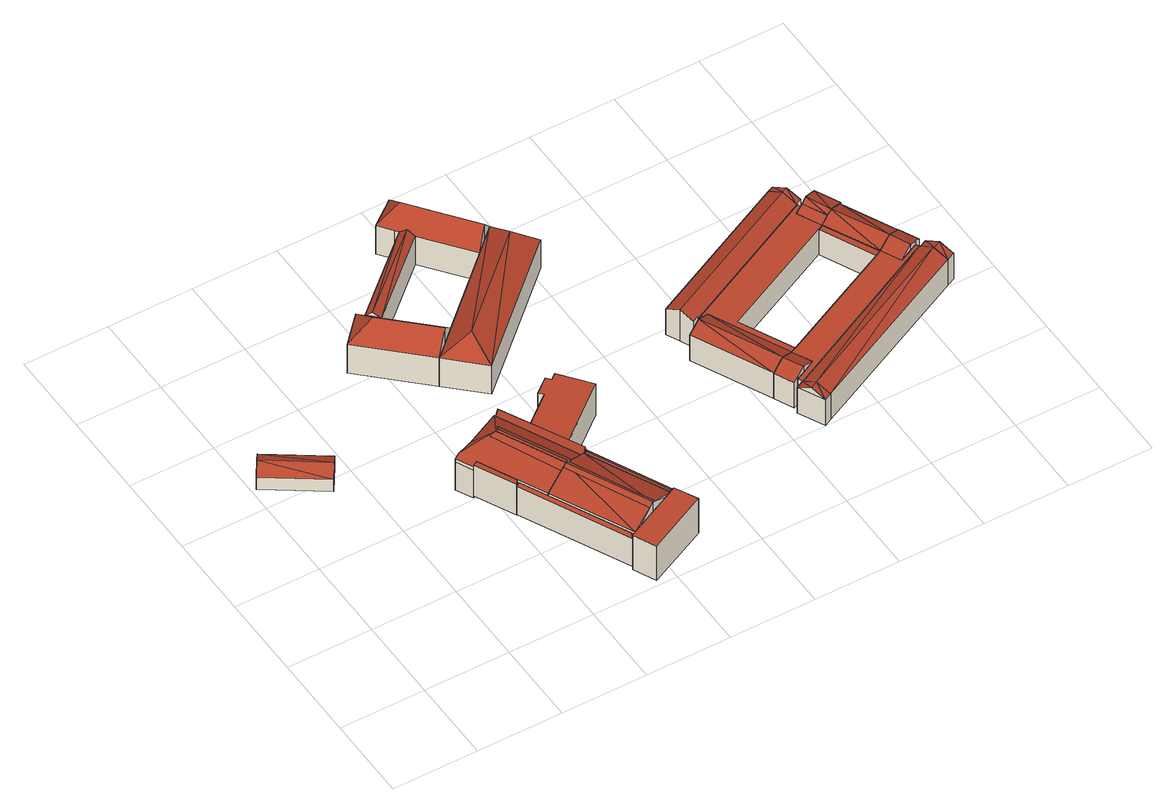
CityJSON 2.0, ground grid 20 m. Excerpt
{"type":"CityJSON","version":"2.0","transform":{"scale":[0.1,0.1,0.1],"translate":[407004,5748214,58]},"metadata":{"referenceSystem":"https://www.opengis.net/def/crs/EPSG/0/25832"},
"CityObjects":{
"building1":{"type":"Building","attributes":{"Gemeindeschluessel":"05515000","Geometrietyp2DReferenz":"3000","function":"31001_3060","roofType":"3100","measuredHeight":4.95},"geometry":[{"type":"Solid","lod":"2","boundaries":[[[[0,1,2,3]],[[4,5,1,0]],[[6,7,5,4]],[[3,2,7,6]],[[0,8,4]],[[6,9,3]],[[8,0,3]],[[3,9,8]],[[4,8,9]],[[9,6,4]],[[1,5,7,2]]]],"semantics":{"surfaces":[{"type":"WallSurface"},{"type":"RoofSurface"},{"type":"GroundSurface"}],"values":[[0,0,0,0,0,0,1,1,1,1,2]]}}]},
"building2":{"type":"Building","attributes":{"Gemeindeschluessel":"05515000","Geometrietyp2DReferenz":"3000","function":"51009_1610","roofType":"1000","measuredHeight":8.77},"geometry":[{"type":"Solid","lod":"2","boundaries":[[[[10,11,12,13]],[[14,15,11,10]],[[16,17,15,14]],[[13,12,17,16]],[[14,10,13,16]],[[11,15,17,12]]]],"semantics":{"surfaces":[{"type":"WallSurface"},{"type":"RoofSurface"},{"type":"GroundSurface"}],"values":[[0,0,0,0,1,2]]}}]},
"building3":{"type":"Building","attributes":{"Gemeindeschluessel":"05570016","Geometrietyp2DReferenz":"3000","function":"51009_1610","roofType":"5000","measuredHeight":8.78},"geometry":[{"type":"Solid","lod":"2","boundaries":[[[[18,19,20,21]],[[22,23,19,18]],[[24,25,23,22]],[[21,20,25,24]],[[24,22,26]],[[26,22,18,27]],[[18,21,27]],[[27,21,24,26]],[[19,23,25,20]]]],"semantics":{"surfaces":[{"type":"WallSurface"},{"type":"RoofSurface"},{"type":"GroundSurface"}],"values":[[0,0,0,0,1,1,1,1,2]]}}]},
"building4":{"type":"Building","attributes":{"Gemeindeschluessel":"05570016","Geometrietyp2DReferenz":"3000","function":"31001_1000"},"children":["building4-1","building4-2","building4-3","building4-4"]},
"building4-1":{"type":"BuildingPart","attributes":{"roofType":"9999","measuredHeight":9},"parents":["building4"],"geometry":[{"type":"Solid","lod":"2","boundaries":[[[[28,29,30,31,32,33,34,35,36]],[[35,37,38,36]],[[34,39,37,35]],[[33,40,39,34]],[[32,41,40,33]],[[31,42,41,32]],[[30,43,42,31]],[[29,44,43,30]],[[28,45,44,29]],[[46,45,28]],[[46,28,36,47]],[[38,47,36]],[[38,45,46,47]],[[37,39,40,41,42,43,44,45,38]]]],"semantics":{"surfaces":[{"type":"RoofSurface"},{"type":"WallSurface"},{"type":"GroundSurface"}],"values":[[0,1,1,1,1,1,1,1,1,1,1,1,1,2]]}}]},
"building4-2":{"type":"BuildingPart","attributes":{"roofType":"9999","measuredHeight":9.94},"parents":["building4"],"geometry":[{"type":"MultiSurface","lod":"2","boundaries":[[[48,49,50,51,52,53]],[[51,54,55,52]],[[50,56,54,51]],[[57,50,58]],[[59,49,60]],[[48,61,62,49]],[[53,63,61,48]],[[52,55,63,53]],[[64,65,59,60,62]],[[56,57,58,65,64]],[[54,56,62,61,63,55]]],"semantics":{"surfaces":[{"type":"RoofSurface"},{"type":"WallSurface"},{"type":"GroundSurface"}],"values":[0,1,1,1,1,1,1,1,1,1,2]}}]},
"building4-3":{"type":"BuildingPart","attributes":{"roofType":"5000","measuredHeight":12.68},"parents":["building4"],"geometry":[{"type":"Solid","lod":"2","boundaries":[[[[66,67,56,57]],[[68,69,67,66]],[[70,71,69,68]],[[72,73,71,70]],[[74,75,76,73,72]],[[60,62,77,78,79]],[[72,80,74]],[[70,68,66,57,58,81,80,72]],[[59,60,79,74,80,81]],[[64,56,67,69,71,73,76,77,62]],[[59,81,65]],[[62,60,59,65,64]],[[65,81,58]],[[65,58,57,56,64]],[[75,74,79,78]],[[77,76,75,78]]]],"semantics":{"surfaces":[{"type":"WallSurface"},{"type":"RoofSurface"},{"type":"GroundSurface"},{"type":"ClosureSurface"}],"values":[[0,0,0,0,0,0,1,1,1,2,0,3,0,3,0,3]]}}]},
"building4-4":{"type":"BuildingPart","attributes":{"roofType":"5000","measuredHeight":10.43},"parents":["building4"],"geometry":[{"type":"Solid","lod":"2","boundaries":[[[[82,45,46]],[[83,84,45,82]],[[85,86,84,83]],[[78,77,86,85]],[[87,88,76,75]],[[47,38,88,87]],[[75,89,87]],[[78,85,89,75]],[[83,82,46,47,87,89,85]],[[84,86,77,76,88,38,45]],[[77,78,75,76]],[[38,47,46,45]]]],"semantics":{"surfaces":[{"type":"WallSurface"},{"type":"RoofSurface"},{"type":"GroundSurface"},{"type":"ClosureSurface"}],"values":[[0,0,0,0,0,0,1,1,1,2,3,3]]}}]},
"building5":{"type":"Building","attributes":{"Gemeindeschluessel":"05570016","Geometrietyp2DReferenz":"3000","function":"31001_1000"},"children":["building5-1","building5-2","building5-3","building5-4"]},
"building5-1":{"type":"BuildingPart","attributes":{"roofType":"5000","measuredHeight":12.72},"parents":["building5"],"geometry":[{"type":"Solid","lod":"2","boundaries":[[[[90,91,92,83,46,47,87,93,94]],[[84,77,95,96,67,69,71,73,88,38,45]],[[83,84,45,46]],[[92,77,84,83]],[[13,67,96,97]],[[98,69,67,13]],[[99,71,69,98]],[[100,73,71,99]],[[87,88,73,100]],[[47,38,88,87]],[[100,93,87]],[[99,98,13,97,101,102,94,93,100]],[[90,94,103]],[[77,92,91,104,95]],[[91,90,103,104]],[[103,94,102]],[[104,101,97,96,95]],[[104,103,102,101]],[[45,38,47,46]]]],"semantics":{"surfaces":[{"type":"RoofSurface"},{"type":"GroundSurface"},{"type":"WallSurface"},{"type":"ClosureSurface"}],"values":[[0,1,2,2,2,2,2,2,2,2,0,0,2,3,3,2,3,3,3]]}}]},
"building5-2":{"type":"BuildingPart","attributes":{"roofType":"9999","measuredHeight":9},"parents":["building5"],"geometry":[{"type":"Solid","lod":"2","boundaries":[[[[28,29,30,31,32,33,34,35,36]],[[35,37,38,36]],[[34,39,37,35]],[[33,40,39,34]],[[32,41,40,33]],[[31,42,41,32]],[[30,43,42,31]],[[29,44,43,30]],[[28,45,44,29]],[[46,45,28]],[[46,28,36,47]],[[38,47,36]],[[38,45,46,47]],[[37,39,40,41,42,43,44,45,38]]]],"semantics":{"surfaces":[{"type":"RoofSurface"},{"type":"WallSurface"},{"type":"GroundSurface"}],"values":[[0,1,1,1,1,1,1,1,1,1,1,1,1,2]]}}]},
"building5-3":{"type":"BuildingPart","attributes":{"roofType":"9999","measuredHeight":9.94},"parents":["building5"],"geometry":[{"type":"MultiSurface","lod":"2","boundaries":[[[48,49,50,51,52,53]],[[51,54,55,52]],[[50,56,54,51]],[[105,49,106]],[[107,50,108]],[[48,61,62,49]],[[53,63,61,48]],[[52,55,63,53]],[[62,56,107,106]],[[107,108,105,106]],[[54,56,62,61,63,55]]],"semantics":{"surfaces":[{"type":"RoofSurface"},{"type":"WallSurface"},{"type":"GroundSurface"}],"values":[0,1,1,1,1,1,1,1,1,1,2]}}]},
"building5-4":{"type":"BuildingPart","attributes":{"roofType":"3100","measuredHeight":12.52},"parents":["building5"],"geometry":[{"type":"Solid","lod":"2","boundaries":[[[[109,97,96,56,107]],[[106,62,77,92,110]],[[105,106,110,111]],[[90,103,102,112,111,110]],[[108,111,112,107]],[[109,107,112]],[[56,96,95,77,62]],[[62,106,107,56]],[[97,109,101]],[[91,110,92]],[[95,104,91,92,77]],[[96,97,101,104,95]],[[108,105,111]],[[108,107,106,105]],[[112,102,101,109]],[[90,110,91]],[[103,90,91,104]],[[102,103,104,101]]]],"semantics":{"surfaces":[{"type":"WallSurface"},{"type":"RoofSurface"},{"type":"GroundSurface"},{"type":"ClosureSurface"}],"values":[[0,0,1,1,1,1,2,3,0,0,3,3,0,3,0,0,3,3]]}}]},
"building6":{"type":"Building","attributes":{"Gemeindeschluessel":"05570016","Geometrietyp2DReferenz":"3000","function":"51009_1610","roofType":"5000","measuredHeight":9.05},"geometry":[{"type":"Solid","lod":"2","boundaries":[[[[113,114,115,116]],[[117,118,114,113]],[[119,120,118,117]],[[116,115,120,119]],[[121,119,117,122]],[[117,113,122]],[[122,113,116,121]],[[116,119,121]],[[114,118,120,115]]]],"semantics":{"surfaces":[{"type":"WallSurface"},{"type":"RoofSurface"},{"type":"GroundSurface"}],"values":[[0,0,0,0,1,1,1,1,2]]}}]},
"building7":{"type":"Building","attributes":{"name":"Haus Heidhorn","Gemeindeschluessel":"05515000","Geometrietyp2DReferenz":"3000","function":"31001_3060"},"address":[{"country":"Germany","locality":"Münster","thoroughfareNumber":"490","thoroughfareName":"Westfalenstraße"}],"children":["building7-1","building7-2","building7-3","building7-4"]},
"building7-1":{"type":"BuildingPart","attributes":{"roofType":"3200","measuredHeight":12.54},"parents":["building7"],"geometry":[{"type":"Solid","lod":"2","boundaries":[[[[123,124,125,126]],[[127,128,129,130]],[[131,132,133,134]],[[126,125,132,131]],[[126,135,123]],[[134,136,131]],[[126,131,136]],[[136,135,126]],[[135,136,134]],[[134,137,127,130,138,123,135]],[[124,139,129,128,140,133,132,125]],[[139,138,130,129]],[[124,123,138,139]],[[140,137,134,133]],[[128,127,137,140]]]],"semantics":{"surfaces":[{"type":"WallSurface"},{"type":"RoofSurface"},{"type":"GroundSurface"},{"type":"ClosureSurface"}],"values":[[0,0,0,0,1,1,1,1,1,1,2,3,3,3,3]]}}]},
"building7-2":{"type":"BuildingPart","attributes":{"roofType":"5000","measuredHeight":12.56},"parents":["building7"],"geometry":[{"type":"Solid","lod":"2","boundaries":[[[[141,142,143,144]],[[145,130,129,142,141]],[[146,147,124,123,148]],[[149,150,147,146]],[[151,152,150,149]],[[153,154,152,151]],[[146,155,149]],[[148,156,155,146]],[[145,141,144,153,151,149,155,156]],[[129,139,124,147,150,152,142]],[[130,145,156,138]],[[129,130,138,139]],[[123,138,156,148]],[[138,123,124,139]],[[154,153,144,143]],[[142,152,154,143]]]],"semantics":{"surfaces":[{"type":"WallSurface"},{"type":"RoofSurface"},{"type":"GroundSurface"},{"type":"ClosureSurface"}],"values":[[0,0,0,0,0,0,1,1,1,2,0,3,0,3,0,3]]}}]},
"building7-3":{"type":"BuildingPart","attributes":{"roofType":"3100","measuredHeight":9.52},"parents":["building7"],"geometry":[{"type":"Solid","lod":"2","boundaries":[[[[143,142,157,158]],[[159,160,152,154]],[[158,161,143]],[[162,143,161]],[[159,162,161]],[[159,154,162]],[[158,159,161]],[[162,154,143]],[[142,152,160,157]],[[142,143,154,152]],[[160,159,158,157]]]],"semantics":{"surfaces":[{"type":"WallSurface"},{"type":"RoofSurface"},{"type":"GroundSurface"},{"type":"ClosureSurface"}],"values":[[0,0,1,1,1,1,0,0,2,3,3]]}}]},
"building7-4":{"type":"BuildingPart","attributes":{"roofType":"5000","measuredHeight":12.66},"parents":["building7"],"geometry":[{"type":"Solid","lod":"2","boundaries":[[[[158,157,128,127]],[[163,158,157,158]],[[159,160,159,164]],[[165,166,160,159]],[[167,168,166,165]],[[169,170,168,167]],[[171,172,170,169]],[[173,174,172,171]],[[134,133,174,173]],[[167,175,169]],[[165,159,164,163,158,127,176,175,167]],[[134,173,171,169,175,176]],[[140,128,157,160,166,168,170,172,174,133]],[[134,176,137]],[[133,134,137,140]],[[137,176,127]],[[137,127,128,140]],[[159,158,163,164]],[[160,157,158,159]]]],"semantics":{"surfaces":[{"type":"WallSurface"},{"type":"RoofSurface"},{"type":"GroundSurface"},{"type":"ClosureSurface"}],"values":[[0,0,0,0,0,0,0,0,0,1,1,1,2,0,3,0,3,0,3]]}}]},
"building8":{"type":"Building","attributes":{"Geometrietyp2DReferenz":"3000","Gemeindeschluessel":"05570016","function":"31001_1000"},"children":["building8-1","building8-2","building8-3","building8-4","building8-5","building8-6","building8-7","building8-8","building8-9","building8-10","building8-11","building8-12","building8-13","building8-14"]},
"building8-1":{"type":"BuildingPart","attributes":{"roofType":"1000","measuredHeight":7.41},"parents":["building8"],"geometry":[{"type":"Solid","lod":"2","boundaries":[[[[177,178,179,180]],[[181,182,183,184]],[[185,186,187,188,189,190]],[[190,191,192,193,181,184,194,177,180,195,196,197,198,185]],[[199,200,179,178,201,183,182,202,203,204,188,187,205]],[[199,205,198,197]],[[200,195,180,179]],[[199,197,196,195,200]],[[201,178,177,194]],[[201,194,184,183]],[[182,181,193,202]],[[203,202,193,192]],[[206,204,203,192,191]],[[206,191,190,189]],[[204,206,189,188]],[[207,186,185,198,205]],[[187,186,207,205]]]],"semantics":{"surfaces":[{"type":"WallSurface"},{"type":"RoofSurface"},{"type":"GroundSurface"},{"type":"ClosureSurface"}],"values":[[0,0,0,1,2,3,3,3,3,3,3,3,3,0,3,0,3]]}}]},
"building8-2":{"type":"BuildingPart","attributes":{"roofType":"3100","measuredHeight":8.96},"parents":["building8"],"geometry":[{"type":"Solid","lod":"2","boundaries":[[[[208,180,179,209,210]],[[211,212,213,214,215]],[[210,209,212,211]],[[216,198,197,196,217,218]],[[208,210,211,215,218,217]],[[179,200,199,205,219,213,212,209]],[[180,208,217,195]],[[179,180,195,200]],[[195,217,196]],[[195,196,197,199,200]],[[199,197,198,205]],[[205,198,220,219]],[[198,216,218,220]],[[214,218,215]],[[220,214,213,219]],[[220,218,214]]]],"semantics":{"surfaces":[{"type":"WallSurface"},{"type":"RoofSurface"},{"type":"GroundSurface"},{"type":"ClosureSurface"}],"values":[[0,0,0,1,1,2,0,3,0,3,3,3,3,0,3,3]]}}]},
"building8-3":{"type":"BuildingPart","attributes":{"roofType":"3100","measuredHeight":8.96},"parents":["building8"],"geometry":[{"type":"Solid","lod":"2","boundaries":[[[[221,222,223,224]],[[225,226,222,221]],[[184,183,226,225]],[[221,227,225]],[[221,224,228,229]],[[229,227,221]],[[227,229,184]],[[184,225,227]],[[222,226,183,201,223]],[[183,184,194,201]],[[201,194,224,223]],[[229,228,194,184]],[[228,224,194]]]],"semantics":{"surfaces":[{"type":"WallSurface"},{"type":"RoofSurface"},{"type":"GroundSurface"},{"type":"ClosureSurface"}],"values":[[0,0,0,0,1,1,1,1,2,3,3,0,3]]}}]},
"building8-4":{"type":"BuildingPart","attributes":{"roofType":"1000","measuredHeight":7.25},"parents":["building8"],"geometry":[{"type":"MultiSurface","lod":"2","boundaries":[[[230,231,232,233]],[[189,188,231,230]],[[234,235,236,237]],[[238,239,240,241]],[[242,243,239,238]],[[238,241,234,237,244,206,189,230,233,245,246,242]],[[247,232,231,188,204,248,236,235,240,239,243,249]],[[245,250,247,249,246]],[[233,232,247,250]],[[188,189,206,204]],[[204,206,244,248]],[[248,244,237,236]],[[235,234,241,240]],[[243,242,246,249]]],"semantics":{"surfaces":[{"type":"WallSurface"},{"type":"RoofSurface"},{"type":"GroundSurface"},{"type":"ClosureSurface"}],"values":[0,0,0,0,0,1,2,3,3,3,3,3,3,3]}}]},
"building8-5":{"type":"BuildingPart","attributes":{"roofType":"3100","measuredHeight":8.96},"parents":["building8"],"geometry":[{"type":"Solid","lod":"2","boundaries":[[[[251,252,235,234,253]],[[254,255,252,251]],[[256,257,255,254]],[[258,259,257,256]],[[260,261,259,258]],[[262,241,240,263,264]],[[265,266,260,258,256,267]],[[254,251,253,262,264,267,256]],[[252,255,257,259,261,268,263,240,235]],[[261,260,269,268]],[[260,266,265,269]],[[265,267,264]],[[269,264,263,268]],[[269,265,264]],[[234,241,262,253]],[[235,240,241,234]]]],"semantics":{"surfaces":[{"type":"WallSurface"},{"type":"RoofSurface"},{"type":"GroundSurface"},{"type":"ClosureSurface"}],"values":[[0,0,0,0,0,0,1,1,2,3,3,0,3,3,0,3]]}}]},
"building8-6":{"type":"BuildingPart","attributes":{"roofType":"3100","measuredHeight":8.94},"parents":["building8"],"geometry":[{"type":"Solid","lod":"2","boundaries":[[[[270,271,272,273]],[[274,275,271,270]],[[276,277,275,274]],[[270,278,274]],[[279,278,270]],[[270,273,280,279]],[[276,274,278]],[[278,279,276]],[[271,275,277,272]],[[277,276,273,272]],[[279,280,276]],[[280,273,276]]]],"semantics":{"surfaces":[{"type":"WallSurface"},{"type":"RoofSurface"},{"type":"GroundSurface"},{"type":"ClosureSurface"}],"values":[[0,0,0,0,1,1,1,1,2,3,0,3]]}}]},
"building8-7":{"type":"BuildingPart","attributes":{"roofType":"3100","measuredHeight":8.96},"parents":["building8"],"geometry":[{"type":"Solid","lod":"2","boundaries":[[[[281,282,261,260]],[[283,284,282,281]],[[264,263,284,283]],[[281,285,283]],[[286,285,281]],[[281,260,266,286]],[[264,283,285]],[[285,286,265,264]],[[282,284,263,268,261]],[[268,269,260,261]],[[263,264,269,268]],[[265,286,266]],[[265,266,260,269]],[[265,269,264]]]],"semantics":{"surfaces":[{"type":"WallSurface"},{"type":"RoofSurface"},{"type":"GroundSurface"},{"type":"ClosureSurface"}],"values":[[0,0,0,0,1,1,1,1,2,3,3,0,3,3]]}}]},
"building8-8":{"type":"BuildingPart","attributes":{"roofType":"3100","measuredHeight":8.96},"parents":["building8"],"geometry":[{"type":"Solid","lod":"2","boundaries":[[[[287,288,289,290,291]],[[287,292,293]],[[291,294,295,296,292]],[[292,287,291]],[[296,297,191,293]],[[293,292,296]],[[288,236,248,204,298,289]],[[288,287,293,244,237,236]],[[248,236,237,244]],[[244,293,191,206]],[[204,248,244,206]],[[299,291,290]],[[298,300,299,290,289]],[[204,206,191,300,298]],[[296,295,297]],[[294,291,299]],[[295,294,299,300]],[[297,295,300,191]]]],"semantics":{"surfaces":[{"type":"WallSurface"},{"type":"RoofSurface"},{"type":"GroundSurface"},{"type":"ClosureSurface"}],"values":[[0,0,1,1,1,1,2,0,3,0,3,0,3,3,0,0,3,3]]}}]},
"building8-9":{"type":"BuildingPart","attributes":{"roofType":"3100","measuredHeight":8.96},"parents":["building8"],"geometry":[{"type":"Solid","lod":"2","boundaries":[[[[301,302,182,181,303]],[[304,305,302,301]],[[290,289,305,304]],[[294,299,290,304,301,303,306,307]],[[192,191,297,295,307,306]],[[182,302,305,289,298,204,203,202]],[[181,193,306,303]],[[182,202,193,181]],[[294,307,295]],[[289,290,299,300,298]],[[299,294,295,300]],[[204,191,297,191]],[[300,191,204,298]],[[300,295,297,191]],[[203,204,191,192]],[[192,306,193]],[[192,193,202,203]]]],"semantics":{"surfaces":[{"type":"WallSurface"},{"type":"RoofSurface"},{"type":"GroundSurface"},{"type":"ClosureSurface"}],"values":[[0,0,0,1,1,2,0,3,0,3,3,0,3,3,3,0,3]]}}]},
"building8-10":{"type":"BuildingPart","attributes":{"roofType":"1000","measuredHeight":7.25},"parents":["building8"],"geometry":[{"type":"MultiSurface","lod":"2","boundaries":[[[308,232,187,186]],[[308,186,207,250]],[[187,232,247,205]],[[205,207,186,187]],[[250,247,232,308,233]],[[250,245,250,247]],[[247,250,207,205]]],"semantics":{"surfaces":[{"type":"WallSurface"},{"type":"RoofSurface"},{"type":"GroundSurface"},{"type":"ClosureSurface"}],"values":[0,1,2,3,3,3,3]}}]},
"building8-11":{"type":"BuildingPart","attributes":{"roofType":"3100","measuredHeight":8.96},"parents":["building8"],"geometry":[{"type":"Solid","lod":"2","boundaries":[[[[214,213,309,310]],[[198,216,218,311]],[[311,312,313,198]],[[218,214,310]],[[310,314,311,218]],[[247,315,309,213,219,205]],[[207,198,313,245,250]],[[247,205,207,250]],[[245,313,316]],[[315,317,310,309]],[[247,250,245,316,317,315]],[[198,207,205]],[[219,220,198,205]],[[213,214,220,219]],[[312,318,316,313]],[[318,314,310,317]],[[312,311,314,318]],[[318,317,316]],[[216,198,220,218]],[[220,214,218]]]],"semantics":{"surfaces":[{"type":"WallSurface"},{"type":"RoofSurface"},{"type":"GroundSurface"},{"type":"ClosureSurface"}],"values":[[0,1,1,1,1,2,0,3,0,3,3,0,3,3,0,3,3,3,3,3]]}}]},
"building8-12":{"type":"BuildingPart","attributes":{"roofType":"3100","measuredHeight":8.98},"parents":["building8"],"geometry":[{"type":"Solid","lod":"2","boundaries":[[[[319,310,309,320,321]],[[321,320,239,238,322]],[[322,323,321]],[[311,319,321]],[[321,323,311]],[[318,312,311,323]],[[323,322,324,318]],[[309,315,243,239,320]],[[310,319,314]],[[309,310,317,315]],[[310,314,318,317]],[[242,324,322,238]],[[239,243,242,238]],[[315,317,318,324,242,243]],[[312,311,314,319,311]],[[312,318,314,311]]]],"semantics":{"surfaces":[{"type":"WallSurface"},{"type":"RoofSurface"},{"type":"GroundSurface"},{"type":"ClosureSurface"}],"values":[[0,0,0,1,1,1,1,2,0,3,3,0,3,3,0,3]]}}]},
"building8-13":{"type":"BuildingPart","attributes":{"roofType":"3100","measuredHeight":8.96},"parents":["building8"],"geometry":[{"type":"Solid","lod":"2","boundaries":[[[[224,223,277,276]],[[229,325,177]],[[177,194,228,229]],[[224,276,280,325]],[[325,229,224]],[[178,272,277,223,201]],[[201,194,177,178]],[[178,177,273,272]],[[272,273,276,277]],[[194,201,223,224]],[[280,273,276,273,177,325]],[[276,273,280]],[[229,228,224]],[[224,228,194]]]],"semantics":{"surfaces":[{"type":"WallSurface"},{"type":"RoofSurface"},{"type":"GroundSurface"},{"type":"ClosureSurface"}],"values":[[0,1,1,1,1,2,3,0,3,3,0,3,0,3]]}}]},
"building8-14":{"type":"BuildingPart","attributes":{"roofType":"2100","measuredHeight":8.25},"parents":["building8"],"geometry":[{"type":"Solid","lod":"2","boundaries":[[[[246,245,316,318,324]],[[247,249,243,315]],[[247,250,245]],[[317,316,245,250,247,315]],[[317,318,316]],[[246,249,247,245]],[[246,324,242]],[[243,249,246,242]],[[242,324,318,317,315,243]]]],"semantics":{"surfaces":[{"type":"RoofSurface"},{"type":"GroundSurface"},{"type":"ClosureSurface"},{"type":"WallSurface"}],"values":[[0,1,2,2,2,2,3,2,2]]}}]}
},
"vertices":[
[174,619,45],[174,619,11],[45,706,11],[45,706,45],[137,564,45],[137,564,11],[8,651,45],[8,651,11],[156,591,61],[27,679,61],
[418,317,107],[418,317,19],[376,404,19],[376,404,107],[410,306,107],[410,306,19],[365,398,107],[365,398,19],
[418,317,101],[418,317,21],[410,306,21],[410,306,101],[541,65,101],[541,65,21],[530,59,101],[530,59,21],[533,67,109],[417,305,109],
[561,355,102],[697,465,102],[642,533,102],[628,522,102],[619,533,102],[584,505,102],[593,494,102],[521,436,102],[515,449,102],[521,436,12],[515,449,12],[593,494,12],[584,505,12],[619,533,12],[628,522,12],[642,533,12],[697,465,12],[561,355,12],[561,355,83],[515,449,83],
[671,128,111],[661,123,111],[541,65,111],[530,59,111],[555,7,111],[697,76,111],[530,59,12],[555,7,12],[541,65,12],[541,65,100],[558,73,111],[643,114,111],[661,123,100],[671,128,12],[661,123,12],[697,76,12],[601,94,12],[601,94,111],
[376,404,99],[376,404,12],[365,398,92],[365,398,12],[346,437,92],[346,437,12],[357,442,99],[357,442,12],[478,501,99],[478,501,83],[478,501,12],[570,309,12],[570,309,83],[570,309,99],[438,429,138],[601,94,138],
[561,355,82],[581,315,83],[581,315,12],[576,312,119],[576,312,12],[487,506,83],[487,506,12],[485,498,116],
[528,289,128],[552,301,108],[570,309,92],[444,430,139],[515,283,139],[515,283,12],[450,251,12],[450,251,107],[365,398,102],[346,437,102],[357,442,107],[452,252,108],[511,281,136],[515,283,134],[515,283,108],
[654,120,111],[661,123,108],[541,65,108],[547,68,111],
[450,251,108],[570,309,108],[601,94,137],[510,280,137],
[671,128,106],[671,128,18],[581,315,18],[581,315,106],[661,123,106],[661,123,18],[570,309,106],[570,309,18],[578,307,108],[663,131,108],
[473,700,93],[473,700,11],[551,626,11],[551,626,93],[698,907,93],[698,907,11],[537,759,11],[537,759,93],[821,873,93],[821,873,11],[754,959,11],[754,959,93],[545,693,136],[760,890,136],[726,933,93],[505,729,93],[505,729,11],[726,933,11],
[434,857,93],[434,857,11],[434,857,92],[434,857,94],[537,759,94],[336,830,94],[336,830,11],[473,700,94],[395,893,94],[395,893,11],[409,881,93],[409,881,11],[409,881,94],[409,881,92],[397,832,137],[505,729,137],
[613,1015,11],[613,1015,92],[592,1043,92],[592,1043,11],[602,1029,106],[421,869,106],
[613,1015,93],[592,1043,93],[586,1050,92],[586,1050,11],[561,1082,93],[561,1082,11],[622,1129,93],[622,1129,11],[626,1124,93],[626,1124,11],[667,1071,93],[667,1071,11],[615,1075,137],[726,933,137],
[1464,466,79],[1464,466,5],[1460,474,5],[1460,474,79],[1060,280,79],[1060,280,5],[1065,270,5],[1065,270,79],[1378,490,79],[1378,490,77],[1378,490,5],[1103,357,5],[1103,357,78],[1103,357,79],[1090,351,79],[1111,306,79],[1080,290,79],[1065,269,79],[1444,466,79],[1414,451,79],[1413,451,79],[1391,497,79],[1413,451,5],[1444,466,5],[1065,269,5],[1080,290,5],[1111,306,5],[1090,351,5],[1391,497,5],[1090,351,78],[1391,497,77],
[1460,474,87],[1460,476,5],[1460,476,87],[1474,482,80],[1474,482,5],[1452,527,5],[1452,527,79],[1452,527,80],[1413,508,90],[1444,466,95],[1422,512,95],[1422,512,5],[1422,512,79],
[1076,201,79],[1076,201,5],[1094,210,5],[1094,210,79],[1047,261,79],[1047,261,5],[1062,231,95],[1080,240,94],[1080,240,95],
[1043,481,78],[1043,481,5],[1318,614,5],[1318,614,78],[983,531,78],[983,531,5],[987,522,5],[987,522,78],[1323,685,78],[1323,685,5],[1318,695,5],[1318,695,78],[1323,684,78],[1323,684,5],[1003,530,78],[1330,620,78],[1303,675,78],[1330,620,5],[1003,530,5],[1303,675,5],[1330,620,77],
[981,533,80],[981,533,5],[983,531,79],[968,527,80],[968,527,5],[954,556,95],[954,556,5],[939,587,79],[939,587,5],[1288,757,79],[1288,757,5],[1318,695,79],[1317,696,5],[1317,696,79],[1303,726,94],[1295,744,86],[1303,726,95],[1303,726,5],[1303,726,79],
[1483,473,79],[1483,473,5],[1465,464,5],[1465,464,79],[1512,412,79],[1512,412,5],[1494,404,79],[1494,404,5],[1498,443,94],[1480,434,94],[1479,434,94],
[1302,763,79],[1302,763,5],[1331,703,79],[1331,703,5],[1316,733,95],[1303,727,95],
[941,500,79],[941,500,5],[1028,320,5],[1028,320,78],[1028,320,79],[972,515,95],[1003,530,79],[1052,332,91],[1058,335,94],[1059,336,95],[1081,346,84],[1058,335,5],[1029,321,79],[1058,335,79],
[1060,281,84],[1060,281,5],[1060,280,84],[1049,276,78],[1049,276,5],[1080,290,95],[1058,335,95],
[1318,614,77],
[1392,650,5],[1392,650,79],[1361,635,95],[1359,634,93],[1330,620,79],[1381,645,85],[1349,630,5],[1332,621,79],[1349,630,79],[1349,630,88],
[1392,650,84],[1365,706,5],[1365,706,84],[1323,685,88],[1336,692,95],[1323,684,88],
[1479,435,95]
]}
